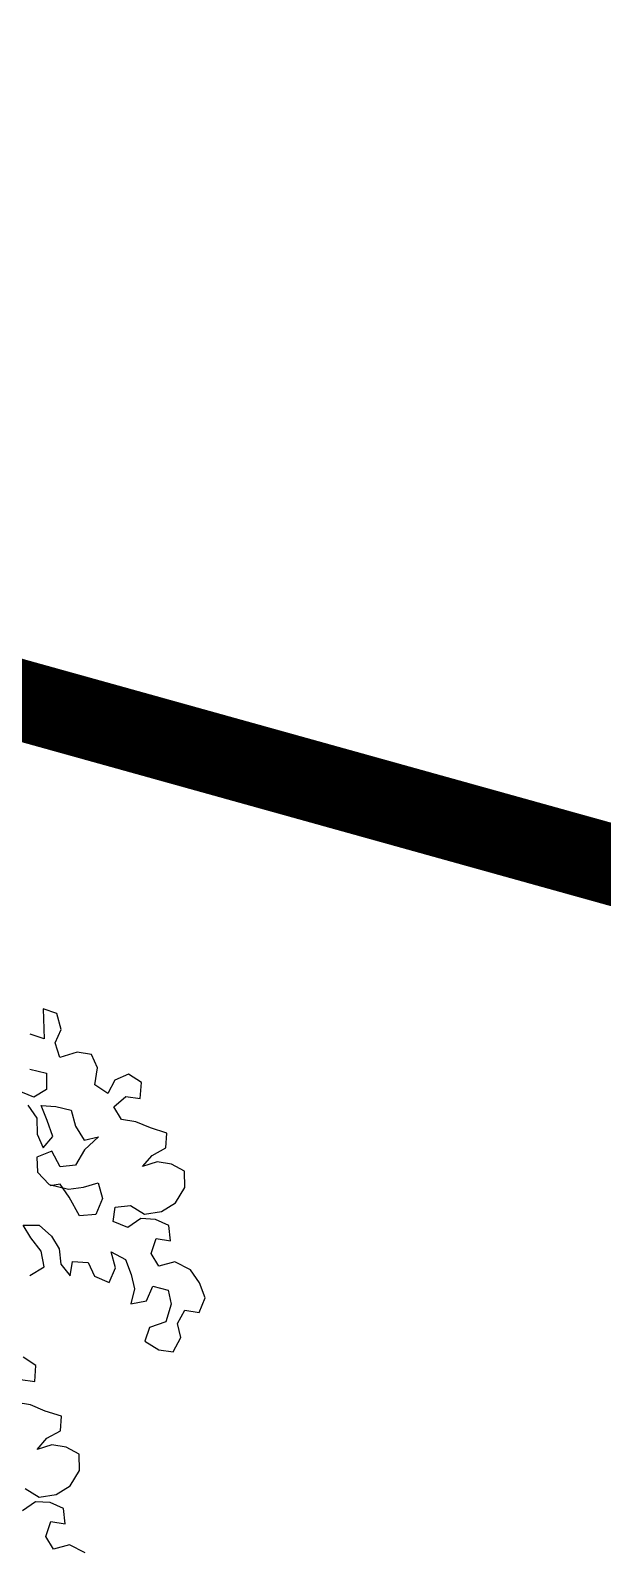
# Model space of a CAD drawing. Header units: inches. Extents: x 350994 to 353538, y 1581369 to 1583842.
# Drawn here: x 351311.592 to 351312.303, y 1583108.434 to 1583110.322 of the extents above; entities that cross this region are included whole.
import ezdxf

# ---------------------------------------------------------------- set-up
doc = ezdxf.new("R2010")
doc.units = ezdxf.units.IN
doc.header["$MEASUREMENT"] = 0
doc.linetypes.add('1', pattern=[0])
doc.linetypes.add('ACAD_ISO03W100', pattern=[30, 12, -18])
doc.layers.add('CW', color=94, linetype='1')
doc.layers.add('TREE', color=81, linetype='1')

# ---------------------------------------------------------------- blocks, each defined once
blk = doc.blocks.new('TREE_4')
at = {"color": 94}
for points in [[(2170.2, 6463.9), (2196.2, 6489.9), (2181.8, 6521.7), (2152.9, 6544.9), (2129.8, 6568), (2164.5, 6576.6), (2196.3, 6559.3), (2219.4, 6536.1), (2231, 6504.3), (2257, 6484), (2254.1, 6515.8), (2288.8, 6521.6), (2309, 6495.6), (2343.7, 6489.7), (2349.5, 6524.4), (2332.2, 6556.3), (2366.9, 6547.5), (2387.1, 6518.6), (2401.5, 6489.7), (2401.5, 6455), (2433.3, 6469.4), (2439.1, 6504.1), (2473.8, 6504.1), (2488.3, 6475.2), (2485.3, 6434.7), (2453.5, 6414.5), (2450.6, 6382.7), (2485.3, 6371.1), (2517.1, 6373.9), (2525.8, 6408.6), (2511.4, 6437.5), (2520.1, 6469.3), (2551.9, 6472.2), (2557.7, 6506.9), (2537.5, 6535.8), (2511.5, 6559), (2473.9, 6567.7), (2442.1, 6550.4), (2419, 6573.5), (2421.9, 6608.2), (2453.7, 6611.1), (2442.1, 6642.9), (2410.3, 6648.7), (2378.5, 6643), (2355.4, 6617), (2320.7, 6622.8), (2317.8, 6654.6), (2349.6, 6666.1), (2384.3, 6654.5), (2419, 6668.9), (2445.1, 6694.9), (2456.7, 6732.5), (2448, 6767.2), (2416.2, 6775.9), (2384.4, 6773.1), (2355.5, 6755.7), (2370, 6784.6), (2396, 6807.7), (2390.3, 6839.5), (2352.7, 6842.5), (2318, 6848.3), (2286.2, 6845.4), (2263.1, 6868.6), (2283.4, 6897.5), (2315.2, 6900.3), (2309.4, 6935), (2277.6, 6946.6), (2251.6, 6926.4), (2242.9, 6894.6), (2211.1, 6906.2), (2208.2, 6943.8), (2188, 6969.8), (2156.2, 6967), (2121.5, 6946.8), (2104.2, 6975.7), (2110, 7007.5), (2092.7, 7039.3), (2060.9, 7042.2), (2078.2, 6978.6), (2046.3, 6981.5)], [(2063.6, 6906.3), (2101.2, 6906.3), (2109.9, 6871.6), (2086.7, 6848.5), (2046.2, 6854.3)], [(2078, 6828.3), (2104, 6805.1), (2112.7, 6770.4), (2132.9, 6744.4), (2147.4, 6773.3), (2127.1, 6805.1), (2106.9, 6834), (2138.7, 6839.8), (2173.4, 6839.7), (2190.8, 6807.9), (2216.8, 6781.9), (2245.7, 6796.3), (2222.5, 6761.6), (2210.9, 6724.1), (2179.1, 6712.5), (2153.1, 6741.5), (2124.2, 6721.2), (2132.8, 6689.4), (2164.6, 6669.2), (2208, 6669.1), (2239.8, 6680.7), (2268.7, 6698), (2286, 6666.2), (2280.2, 6628.6), (2245.5, 6617.1), (2213.7, 6651.8), (2187.7, 6674.9), (2167.5, 6666.3)], [(2432, 5897.7), (2394.4, 5906.5), (2362.6, 5889.1), (2339.5, 5912.3), (2342.4, 5947), (2374.2, 5949.8), (2362.7, 5981.7), (2330.9, 5987.5), (2299.1, 5981.7), (2275.9, 5955.7)], [(2270.2, 6004.9), (2304.9, 5993.3), (2339.6, 6007.7), (2365.6, 6033.7), (2377.2, 6071.3), (2368.6, 6106), (2336.8, 6114.7), (2305, 6111.8), (2276, 6094.5), (2290.5, 6123.4), (2316.6, 6146.5), (2310.8, 6178.3), (2273.2, 6181.2), (2238.5, 6187.1), (2206.7, 6184.2)], [(2203.9, 6236.2), (2235.7, 6239.1), (2229.9, 6273.8), (2198.1, 6285.4)]]:
    blk.add_lwpolyline(points, dxfattribs=at)

msp = doc.modelspace()

# ---------------------------------------------------------------- linework, layer by layer
at = {"layer": 'CW', "linetype": 'ACAD_ISO03W100', "lineweight": 5, "ltscale": 0.1, "const_width": 0.1, "elevation": 114.158}
msp.add_lwpolyline([(351258.5879, 1582987.836), (351286.4804, 1583085.6998), (351291.0937, 1583102.4396), (351294.3895, 1583114.2764), (351450.2587, 1583070.8753), (351507.1254, 1583054.9748), (351503.7047, 1583044.4314), (351504.8971, 1583044.0796), (351504.3314, 1583041.5103), (351502.9152, 1583037.3708), (351501.8896, 1583035.2672), (351500.7612, 1583035.4791), (351472.5598, 1582950.6741), (351449.6937, 1582882.8074), (351408.3408, 1582900.1032), (351277.3701, 1582955.1305), (351252.7286, 1582966.8544)], close=True, dxfattribs=at)

# ---------------------------------------------------------------- block references
at = {"layer": 'TREE', "lineweight": 5, "xscale": 0.0005632341247466223, "yscale": 0.0005632341529917539, "zscale": 0.0005632341444477617, "rotation": 346.4411541233163}
msp.add_blockref('TREE_4', (351309.5499, 1583105.5223), dxfattribs=at)

doc.saveas('drawing.dxf')
